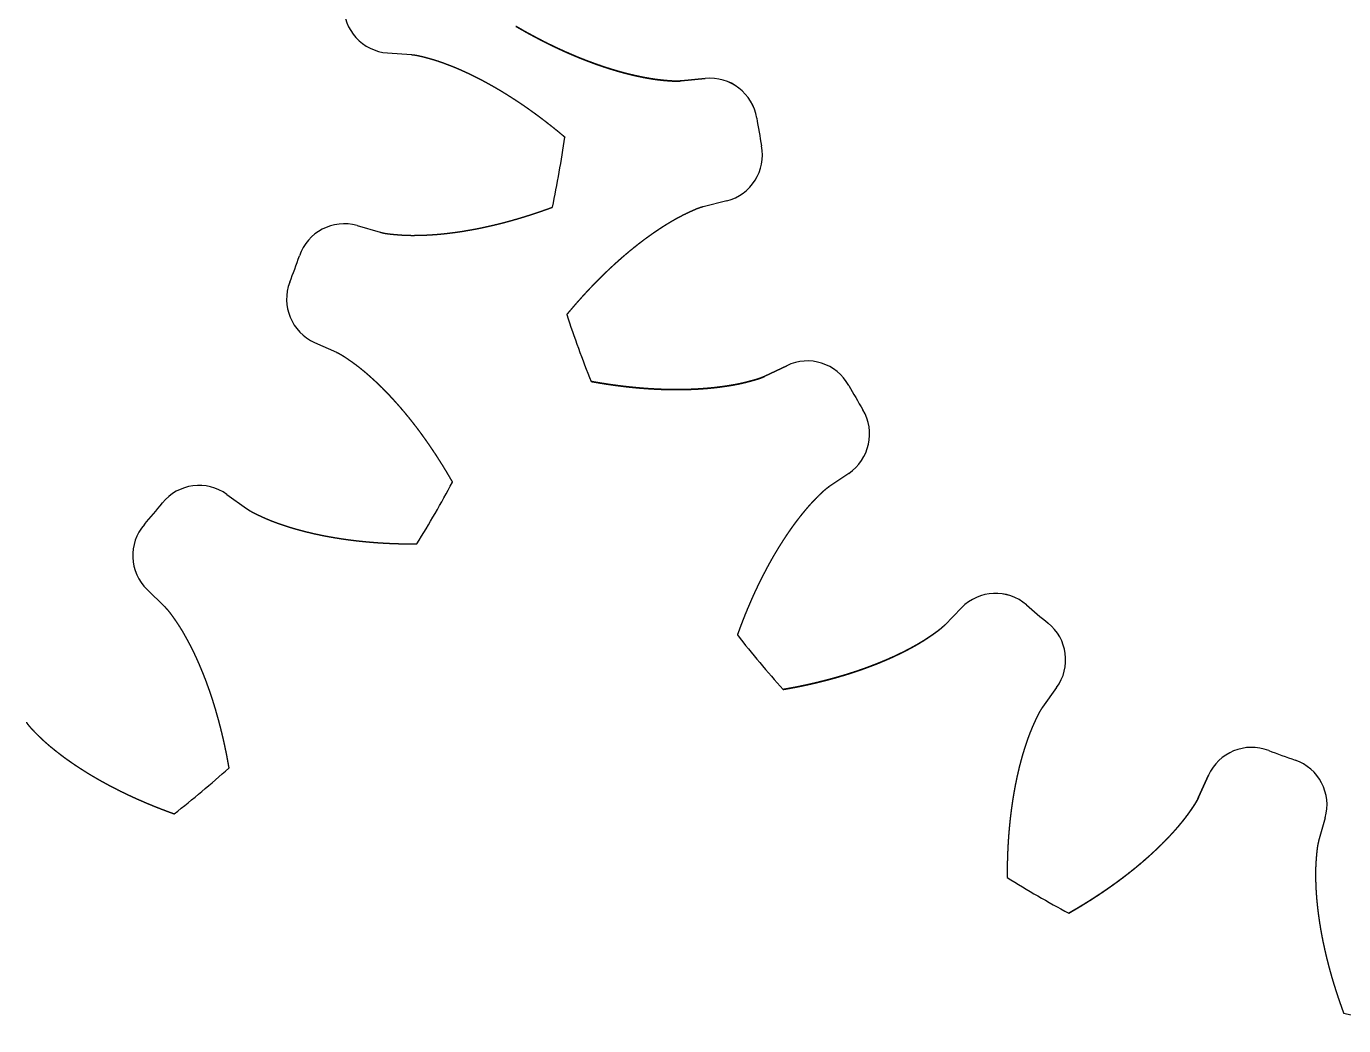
# Model space of a CAD drawing. Header units: millimetres. Extents: x -103 to 35, y -35 to 35.
# Drawn here: x -51.39 to -7.25, y -34.66 to -1.19 of the extents above; entities that cross this region are included whole.
import ezdxf

# ---------------------------------------------------------------- set-up
doc = ezdxf.new("R2010")
doc.units = ezdxf.units.MM
doc.layers.get('0').update_dxf_attribs({"linetype": 'CONTINUOUS'})

msp = doc.modelspace()

# ---------------------------------------------------------------- linework, layer by layer
for p, q in [((-39.283, -2.081), (-38.477, -2.14)), ((-29.446, -3.019), (-28.642, -2.937)), ((-28.642, -2.937), (-29.446, -3.019)), ((-27.919, -7.036), (-28.703, -7.234)), ((-27.919, -7.036), (-28.703, -7.234)), ((-40.303, -7.866), (-39.526, -8.086)), ((-41.727, -11.778), (-40.99, -12.108)), ((-26.638, -12.908), (-25.91, -12.556)), ((-25.91, -12.556), (-26.638, -12.908)), ((-23.829, -16.161), (-24.498, -16.615)), ((-23.829, -16.161), (-24.498, -16.615)), ((-44.664, -16.865), (-44.009, -17.338)), ((-47.339, -20.053), (-46.76, -20.616)), ((-20.616, -21.24), (-20.053, -20.661)), ((-20.053, -20.661), (-20.616, -21.24)), ((-16.865, -23.336), (-17.338, -23.991)), ((-16.865, -23.336), (-17.338, -23.991)), ((-12.108, -27.01), (-11.778, -26.273)), ((-11.778, -26.273), (-12.108, -27.01)), ((-7.866, -27.697), (-8.086, -28.474)), ((-7.866, -27.697), (-8.086, -28.474))]:
    msp.add_line(p, q)
for centre, radius, start, end in [((-39.168, -0.498), 1.588, 179.0105, 265.8293), ((-28.481, -4.516), 1.587, 9.0105, 95.8293), ((-28.481, -4.516), 1.588, 9.0105, 95.8293), ((0, 0), 27.249, 189.0105, 190.9895), ((0, 0), 27.249, 189.0105, 190.9895), ((-68, 0), 35, 348.0472, 351.9528), ((-28.308, -5.497), 1.587, -75.8293, 10.9895), ((-28.308, -5.497), 1.588, -75.8293, 10.9895), ((-40.736, -9.393), 1.588, 74.1707, 160.9895), ((-68, 0), 27.249, 339.0105, 340.9895), ((-41.077, -10.329), 1.588, 159.0105, 245.8293), ((0, 0), 35, 198.0472, 201.9528), ((0, 0), 35, 198.0472, 201.9528), ((-25.219, -13.985), 1.587, 29.0105, 115.8293), ((-25.219, -13.985), 1.587, 29.0105, 115.8293), ((0, 0), 27.249, 209.0105, 210.9895), ((0, 0), 27.249, 209.0105, 210.9895), ((-24.721, -14.847), 1.588, -55.8293, 30.9895), ((-24.721, -14.847), 1.588, -55.8293, 30.9895), ((-45.593, -18.152), 1.587, 54.1707, 140.9895), ((-68, 0), 35, 328.0472, 331.9528), ((-68, 0), 27.249, 319.0105, 320.9895), ((-46.233, -18.915), 1.588, 139.0105, 225.8293), ((-18.915, -21.767), 1.587, 49.0105, 135.8293), ((-18.915, -21.767), 1.588, 49.0105, 135.8293), ((0, 0), 27.249, 229.0105, 230.9895), ((0, 0), 27.249, 229.0105, 230.9895), ((-18.152, -22.407), 1.588, -35.8293, 50.9895), ((-18.152, -22.407), 1.588, -35.8293, 50.9895), ((0, 0), 35, 218.0472, 221.9528), ((0, 0), 35, 218.0472, 221.9528), ((-10.329, -26.923), 1.587, 69.0105, 155.8293), ((-10.329, -26.923), 1.587, 69.0105, 155.8293), ((0, 0), 27.249, 249.0105, 250.9895), ((0, 0), 27.249, 249.0105, 250.9895), ((-68, 0), 35, 308.0472, 311.9528), ((-9.393, -27.264), 1.588, -15.8293, 70.9895), ((-9.393, -27.264), 1.588, -15.8293, 70.9895), ((0, 0), 35, 238.0472, 241.9528), ((0, 0), 35, 238.0472, 241.9528), ((0, 0), 35, 258.0472, 261.9528)]:
    msp.add_arc(centre, radius, start, end)
for points in [[(-34.98, -1.193), (-34.964, -1.202), (-34.934, -1.219), (-34.888, -1.246), (-34.827, -1.281), (-34.75, -1.325), (-34.673, -1.368), (-34.596, -1.411), (-34.519, -1.453), (-34.442, -1.495), (-34.365, -1.536), (-34.287, -1.577), (-34.21, -1.618), (-34.132, -1.658), (-34.055, -1.698), (-33.977, -1.737), (-33.899, -1.776), (-33.821, -1.814), (-33.743, -1.852), (-33.665, -1.889), (-33.587, -1.926), (-33.509, -1.962), (-33.431, -1.998), (-33.352, -2.034), (-33.274, -2.068), (-33.195, -2.103), (-33.116, -2.137), (-33.038, -2.17), (-32.959, -2.203), (-32.88, -2.236), (-32.801, -2.268), (-32.722, -2.299), (-32.643, -2.33), (-32.564, -2.36), (-32.484, -2.39), (-32.405, -2.42), (-32.326, -2.448), (-32.246, -2.477), (-32.167, -2.504), (-32.087, -2.531), (-32.008, -2.558), (-31.928, -2.584), (-31.848, -2.609), (-31.769, -2.634), (-31.689, -2.658), (-31.609, -2.682), (-31.529, -2.704), (-31.449, -2.727), (-31.369, -2.749), (-31.289, -2.77), (-31.209, -2.79), (-31.129, -2.81), (-31.049, -2.829), (-30.969, -2.847), (-30.888, -2.864), (-30.808, -2.881), (-30.728, -2.897), (-30.648, -2.913), (-30.567, -2.927), (-30.487, -2.941), (-30.407, -2.954), (-30.327, -2.966), (-30.246, -2.977), (-30.166, -2.986), (-30.086, -2.995), (-30.006, -3.003), (-29.926, -3.01), (-29.845, -3.016), (-29.765, -3.022), (-29.685, -3.026), (-29.605, -3.028), (-29.541, -3.026), (-29.494, -3.023), (-29.462, -3.021), (-29.446, -3.019)], [(-29.446, -3.019), (-29.462, -3.021), (-29.494, -3.023), (-29.541, -3.026), (-29.605, -3.028), (-29.685, -3.026), (-29.765, -3.022), (-29.845, -3.016), (-29.926, -3.01), (-30.006, -3.003), (-30.086, -2.995), (-30.166, -2.986), (-30.246, -2.977), (-30.327, -2.966), (-30.407, -2.954), (-30.487, -2.941), (-30.567, -2.927), (-30.648, -2.913), (-30.728, -2.897), (-30.808, -2.881), (-30.888, -2.864), (-30.969, -2.847), (-31.049, -2.829), (-31.129, -2.81), (-31.209, -2.79), (-31.289, -2.77), (-31.369, -2.749), (-31.449, -2.727), (-31.529, -2.704), (-31.609, -2.682), (-31.689, -2.658), (-31.769, -2.634), (-31.848, -2.609), (-31.928, -2.584), (-32.008, -2.558), (-32.087, -2.531), (-32.167, -2.504), (-32.246, -2.477), (-32.326, -2.448), (-32.405, -2.42), (-32.484, -2.39), (-32.564, -2.36), (-32.643, -2.33), (-32.722, -2.299), (-32.801, -2.268), (-32.88, -2.236), (-32.959, -2.203), (-33.038, -2.17), (-33.116, -2.137), (-33.195, -2.103), (-33.274, -2.068), (-33.352, -2.034), (-33.431, -1.998), (-33.509, -1.962), (-33.587, -1.926), (-33.665, -1.889), (-33.743, -1.852), (-33.821, -1.814), (-33.899, -1.776), (-33.977, -1.737), (-34.055, -1.698), (-34.132, -1.658), (-34.21, -1.618), (-34.287, -1.577), (-34.365, -1.536), (-34.442, -1.495), (-34.519, -1.453), (-34.596, -1.411), (-34.673, -1.368), (-34.75, -1.325), (-34.827, -1.281), (-34.888, -1.246), (-34.934, -1.219), (-34.964, -1.202), (-34.98, -1.193)], [(-38.477, -2.14), (-38.461, -2.141), (-38.429, -2.144), (-38.382, -2.149), (-38.319, -2.159), (-38.24, -2.175), (-38.162, -2.193), (-38.084, -2.212), (-38.006, -2.233), (-37.929, -2.254), (-37.851, -2.275), (-37.774, -2.297), (-37.696, -2.321), (-37.619, -2.345), (-37.542, -2.371), (-37.465, -2.397), (-37.389, -2.425), (-37.312, -2.454), (-37.236, -2.483), (-37.16, -2.513), (-37.083, -2.543), (-37.008, -2.574), (-36.932, -2.606), (-36.856, -2.638), (-36.781, -2.672), (-36.705, -2.706), (-36.63, -2.74), (-36.555, -2.776), (-36.48, -2.812), (-36.406, -2.848), (-36.331, -2.885), (-36.257, -2.923), (-36.182, -2.961), (-36.108, -3), (-36.034, -3.039), (-35.961, -3.079), (-35.887, -3.12), (-35.813, -3.161), (-35.74, -3.202), (-35.667, -3.244), (-35.594, -3.287), (-35.521, -3.33), (-35.448, -3.374), (-35.376, -3.418), (-35.304, -3.463), (-35.231, -3.508), (-35.159, -3.553), (-35.087, -3.6), (-35.016, -3.646), (-34.944, -3.693), (-34.873, -3.741), (-34.801, -3.789), (-34.73, -3.837), (-34.659, -3.886), (-34.589, -3.936), (-34.518, -3.986), (-34.448, -4.036), (-34.377, -4.087), (-34.307, -4.138), (-34.237, -4.19), (-34.168, -4.242), (-34.098, -4.294), (-34.029, -4.347), (-33.96, -4.401), (-33.891, -4.454), (-33.822, -4.509), (-33.753, -4.563), (-33.684, -4.618), (-33.616, -4.674), (-33.548, -4.729), (-33.48, -4.786), (-33.426, -4.831), (-33.385, -4.865), (-33.358, -4.888), (-33.345, -4.9)], [(-39.526, -8.086), (-39.51, -8.091), (-39.479, -8.099), (-39.433, -8.11), (-39.37, -8.123), (-39.291, -8.135), (-39.212, -8.145), (-39.132, -8.153), (-39.052, -8.16), (-38.972, -8.167), (-38.891, -8.174), (-38.811, -8.179), (-38.73, -8.184), (-38.649, -8.187), (-38.568, -8.19), (-38.487, -8.191), (-38.405, -8.191), (-38.324, -8.19), (-38.242, -8.189), (-38.16, -8.187), (-38.078, -8.184), (-37.996, -8.181), (-37.914, -8.177), (-37.832, -8.172), (-37.75, -8.167), (-37.667, -8.161), (-37.585, -8.154), (-37.502, -8.146), (-37.42, -8.138), (-37.337, -8.13), (-37.254, -8.12), (-37.171, -8.11), (-37.089, -8.1), (-37.006, -8.089), (-36.923, -8.077), (-36.84, -8.065), (-36.757, -8.052), (-36.674, -8.038), (-36.59, -8.024), (-36.507, -8.01), (-36.424, -7.995), (-36.341, -7.979), (-36.258, -7.963), (-36.174, -7.946), (-36.091, -7.929), (-36.008, -7.911), (-35.924, -7.893), (-35.841, -7.874), (-35.758, -7.855), (-35.674, -7.835), (-35.591, -7.815), (-35.508, -7.794), (-35.424, -7.773), (-35.341, -7.751), (-35.257, -7.729), (-35.174, -7.706), (-35.091, -7.683), (-35.007, -7.659), (-34.924, -7.635), (-34.841, -7.611), (-34.757, -7.585), (-34.674, -7.56), (-34.591, -7.534), (-34.507, -7.507), (-34.424, -7.48), (-34.341, -7.453), (-34.258, -7.425), (-34.174, -7.397), (-34.091, -7.368), (-34.008, -7.339), (-33.925, -7.309), (-33.859, -7.285), (-33.809, -7.267), (-33.775, -7.255), (-33.759, -7.249)], [(-28.703, -7.234), (-28.718, -7.238), (-28.749, -7.246), (-28.795, -7.26), (-28.855, -7.28), (-28.93, -7.309), (-29.004, -7.341), (-29.077, -7.373), (-29.15, -7.407), (-29.223, -7.441), (-29.296, -7.476), (-29.368, -7.511), (-29.44, -7.548), (-29.512, -7.585), (-29.584, -7.624), (-29.655, -7.663), (-29.725, -7.704), (-29.796, -7.745), (-29.866, -7.787), (-29.936, -7.83), (-30.005, -7.873), (-30.075, -7.917), (-30.144, -7.961), (-30.213, -8.006), (-30.281, -8.052), (-30.349, -8.099), (-30.417, -8.146), (-30.485, -8.194), (-30.553, -8.242), (-30.62, -8.291), (-30.687, -8.34), (-30.754, -8.39), (-30.82, -8.441), (-30.886, -8.492), (-30.952, -8.544), (-31.018, -8.596), (-31.083, -8.649), (-31.149, -8.702), (-31.214, -8.755), (-31.278, -8.81), (-31.343, -8.864), (-31.407, -8.919), (-31.471, -8.975), (-31.535, -9.031), (-31.598, -9.088), (-31.662, -9.145), (-31.725, -9.202), (-31.788, -9.26), (-31.85, -9.318), (-31.912, -9.377), (-31.975, -9.437), (-32.036, -9.496), (-32.098, -9.556), (-32.159, -9.617), (-32.22, -9.678), (-32.281, -9.739), (-32.342, -9.801), (-32.402, -9.863), (-32.462, -9.926), (-32.522, -9.989), (-32.582, -10.052), (-32.641, -10.116), (-32.7, -10.18), (-32.759, -10.245), (-32.818, -10.31), (-32.876, -10.375), (-32.934, -10.441), (-32.992, -10.507), (-33.05, -10.573), (-33.107, -10.64), (-33.165, -10.707), (-33.21, -10.761), (-33.244, -10.802), (-33.267, -10.829), (-33.278, -10.843)], [(-28.703, -7.234), (-28.718, -7.238), (-28.749, -7.246), (-28.795, -7.26), (-28.855, -7.28), (-28.93, -7.309), (-29.004, -7.341), (-29.077, -7.373), (-29.15, -7.407), (-29.223, -7.441), (-29.296, -7.476), (-29.368, -7.511), (-29.44, -7.548), (-29.512, -7.585), (-29.584, -7.624), (-29.655, -7.663), (-29.725, -7.704), (-29.796, -7.745), (-29.866, -7.787), (-29.936, -7.83), (-30.005, -7.873), (-30.075, -7.917), (-30.144, -7.961), (-30.213, -8.006), (-30.281, -8.052), (-30.349, -8.099), (-30.417, -8.146), (-30.485, -8.194), (-30.553, -8.242), (-30.62, -8.291), (-30.687, -8.34), (-30.754, -8.39), (-30.82, -8.441), (-30.886, -8.492), (-30.952, -8.544), (-31.018, -8.596), (-31.083, -8.649), (-31.149, -8.702), (-31.214, -8.755), (-31.278, -8.81), (-31.343, -8.864), (-31.407, -8.919), (-31.471, -8.975), (-31.535, -9.031), (-31.598, -9.088), (-31.662, -9.145), (-31.725, -9.202), (-31.788, -9.26), (-31.85, -9.318), (-31.912, -9.377), (-31.975, -9.437), (-32.036, -9.496), (-32.098, -9.556), (-32.159, -9.617), (-32.22, -9.678), (-32.281, -9.739), (-32.342, -9.801), (-32.402, -9.863), (-32.462, -9.926), (-32.522, -9.989), (-32.582, -10.052), (-32.641, -10.116), (-32.7, -10.18), (-32.759, -10.245), (-32.818, -10.31), (-32.876, -10.375), (-32.934, -10.441), (-32.992, -10.507), (-33.05, -10.573), (-33.107, -10.64), (-33.165, -10.707), (-33.21, -10.761), (-33.244, -10.802), (-33.267, -10.829), (-33.278, -10.843)], [(-40.99, -12.108), (-40.975, -12.115), (-40.946, -12.128), (-40.903, -12.15), (-40.847, -12.181), (-40.779, -12.222), (-40.712, -12.266), (-40.645, -12.311), (-40.579, -12.356), (-40.513, -12.403), (-40.447, -12.449), (-40.382, -12.497), (-40.317, -12.545), (-40.253, -12.595), (-40.19, -12.645), (-40.127, -12.696), (-40.064, -12.749), (-40.002, -12.801), (-39.94, -12.855), (-39.879, -12.909), (-39.818, -12.964), (-39.757, -13.019), (-39.697, -13.075), (-39.637, -13.131), (-39.577, -13.188), (-39.518, -13.246), (-39.459, -13.304), (-39.401, -13.363), (-39.343, -13.422), (-39.285, -13.482), (-39.228, -13.542), (-39.171, -13.603), (-39.114, -13.665), (-39.058, -13.726), (-39.002, -13.789), (-38.946, -13.852), (-38.891, -13.915), (-38.836, -13.978), (-38.781, -14.043), (-38.727, -14.107), (-38.672, -14.172), (-38.619, -14.238), (-38.565, -14.304), (-38.512, -14.37), (-38.46, -14.437), (-38.407, -14.504), (-38.355, -14.571), (-38.303, -14.639), (-38.252, -14.708), (-38.201, -14.776), (-38.15, -14.845), (-38.099, -14.915), (-38.049, -14.985), (-37.999, -15.055), (-37.95, -15.126), (-37.9, -15.197), (-37.852, -15.268), (-37.803, -15.34), (-37.755, -15.412), (-37.707, -15.484), (-37.659, -15.557), (-37.611, -15.63), (-37.564, -15.704), (-37.518, -15.778), (-37.471, -15.852), (-37.425, -15.926), (-37.379, -16.001), (-37.333, -16.076), (-37.288, -16.152), (-37.243, -16.228), (-37.199, -16.304), (-37.163, -16.365), (-37.137, -16.411), (-37.119, -16.442), (-37.11, -16.457)], [(-32.462, -13.085), (-32.445, -13.088), (-32.41, -13.094), (-32.358, -13.103), (-32.288, -13.115), (-32.201, -13.13), (-32.114, -13.144), (-32.027, -13.158), (-31.94, -13.172), (-31.854, -13.185), (-31.767, -13.197), (-31.68, -13.209), (-31.594, -13.221), (-31.507, -13.232), (-31.42, -13.243), (-31.334, -13.253), (-31.248, -13.263), (-31.161, -13.272), (-31.075, -13.281), (-30.989, -13.289), (-30.903, -13.297), (-30.817, -13.305), (-30.731, -13.312), (-30.645, -13.318), (-30.56, -13.324), (-30.474, -13.33), (-30.388, -13.335), (-30.303, -13.339), (-30.218, -13.343), (-30.132, -13.347), (-30.047, -13.35), (-29.962, -13.352), (-29.877, -13.354), (-29.793, -13.356), (-29.708, -13.356), (-29.623, -13.357), (-29.539, -13.357), (-29.455, -13.356), (-29.371, -13.355), (-29.286, -13.353), (-29.203, -13.351), (-29.119, -13.348), (-29.035, -13.345), (-28.952, -13.341), (-28.869, -13.336), (-28.786, -13.331), (-28.703, -13.325), (-28.62, -13.319), (-28.537, -13.312), (-28.455, -13.304), (-28.373, -13.296), (-28.291, -13.287), (-28.209, -13.277), (-28.127, -13.267), (-28.046, -13.256), (-27.965, -13.244), (-27.884, -13.232), (-27.803, -13.219), (-27.723, -13.206), (-27.643, -13.191), (-27.563, -13.176), (-27.483, -13.16), (-27.404, -13.142), (-27.326, -13.124), (-27.247, -13.104), (-27.169, -13.084), (-27.091, -13.063), (-27.014, -13.042), (-26.937, -13.02), (-26.86, -12.996), (-26.784, -12.971), (-26.725, -12.948), (-26.681, -12.929), (-26.652, -12.915), (-26.638, -12.908)], [(-26.638, -12.908), (-26.652, -12.915), (-26.681, -12.929), (-26.725, -12.948), (-26.784, -12.971), (-26.86, -12.996), (-26.937, -13.02), (-27.014, -13.042), (-27.091, -13.063), (-27.169, -13.084), (-27.247, -13.104), (-27.326, -13.124), (-27.404, -13.142), (-27.483, -13.16), (-27.563, -13.176), (-27.643, -13.191), (-27.723, -13.206), (-27.803, -13.219), (-27.884, -13.232), (-27.965, -13.244), (-28.046, -13.256), (-28.127, -13.267), (-28.209, -13.277), (-28.291, -13.287), (-28.373, -13.296), (-28.455, -13.304), (-28.537, -13.312), (-28.62, -13.319), (-28.703, -13.325), (-28.786, -13.331), (-28.869, -13.336), (-28.952, -13.341), (-29.035, -13.345), (-29.119, -13.348), (-29.203, -13.351), (-29.286, -13.353), (-29.371, -13.355), (-29.455, -13.356), (-29.539, -13.357), (-29.623, -13.357), (-29.708, -13.356), (-29.793, -13.356), (-29.877, -13.354), (-29.962, -13.352), (-30.047, -13.35), (-30.132, -13.347), (-30.218, -13.343), (-30.303, -13.339), (-30.388, -13.335), (-30.474, -13.33), (-30.56, -13.324), (-30.645, -13.318), (-30.731, -13.312), (-30.817, -13.305), (-30.903, -13.297), (-30.989, -13.289), (-31.075, -13.281), (-31.161, -13.272), (-31.248, -13.263), (-31.334, -13.253), (-31.42, -13.243), (-31.507, -13.232), (-31.594, -13.221), (-31.68, -13.209), (-31.767, -13.197), (-31.854, -13.185), (-31.94, -13.172), (-32.027, -13.158), (-32.114, -13.144), (-32.201, -13.13), (-32.288, -13.115), (-32.358, -13.103), (-32.41, -13.094), (-32.445, -13.088), (-32.462, -13.085)], [(-24.498, -16.615), (-24.511, -16.624), (-24.537, -16.642), (-24.575, -16.671), (-24.625, -16.711), (-24.685, -16.763), (-24.744, -16.818), (-24.802, -16.874), (-24.859, -16.93), (-24.916, -16.987), (-24.972, -17.045), (-25.028, -17.103), (-25.084, -17.162), (-25.138, -17.221), (-25.192, -17.282), (-25.245, -17.344), (-25.298, -17.406), (-25.35, -17.469), (-25.401, -17.532), (-25.452, -17.596), (-25.503, -17.661), (-25.553, -17.725), (-25.603, -17.791), (-25.652, -17.857), (-25.701, -17.923), (-25.749, -17.991), (-25.797, -18.058), (-25.844, -18.126), (-25.891, -18.195), (-25.938, -18.264), (-25.984, -18.333), (-26.029, -18.403), (-26.074, -18.473), (-26.119, -18.544), (-26.163, -18.615), (-26.207, -18.686), (-26.251, -18.758), (-26.294, -18.83), (-26.337, -18.903), (-26.379, -18.976), (-26.421, -19.05), (-26.463, -19.123), (-26.504, -19.198), (-26.544, -19.272), (-26.585, -19.347), (-26.625, -19.422), (-26.664, -19.498), (-26.703, -19.574), (-26.742, -19.65), (-26.781, -19.726), (-26.819, -19.803), (-26.856, -19.881), (-26.894, -19.958), (-26.931, -20.036), (-26.967, -20.114), (-27.003, -20.193), (-27.039, -20.271), (-27.075, -20.351), (-27.11, -20.43), (-27.144, -20.51), (-27.179, -20.59), (-27.213, -20.67), (-27.246, -20.75), (-27.28, -20.831), (-27.313, -20.912), (-27.345, -20.994), (-27.377, -21.075), (-27.409, -21.157), (-27.44, -21.239), (-27.472, -21.322), (-27.502, -21.405), (-27.527, -21.471), (-27.545, -21.521), (-27.557, -21.554), (-27.563, -21.571)], [(-24.498, -16.615), (-24.511, -16.624), (-24.537, -16.642), (-24.575, -16.671), (-24.625, -16.711), (-24.685, -16.763), (-24.744, -16.818), (-24.802, -16.874), (-24.859, -16.93), (-24.916, -16.987), (-24.972, -17.045), (-25.028, -17.103), (-25.084, -17.162), (-25.138, -17.221), (-25.192, -17.282), (-25.245, -17.344), (-25.298, -17.406), (-25.35, -17.469), (-25.401, -17.532), (-25.452, -17.596), (-25.503, -17.661), (-25.553, -17.725), (-25.603, -17.791), (-25.652, -17.857), (-25.701, -17.923), (-25.749, -17.991), (-25.797, -18.058), (-25.844, -18.126), (-25.891, -18.195), (-25.938, -18.264), (-25.984, -18.333), (-26.029, -18.403), (-26.074, -18.473), (-26.119, -18.544), (-26.163, -18.615), (-26.207, -18.686), (-26.251, -18.758), (-26.294, -18.83), (-26.337, -18.903), (-26.379, -18.976), (-26.421, -19.05), (-26.463, -19.123), (-26.504, -19.198), (-26.544, -19.272), (-26.585, -19.347), (-26.625, -19.422), (-26.664, -19.498), (-26.703, -19.574), (-26.742, -19.65), (-26.781, -19.726), (-26.819, -19.803), (-26.856, -19.881), (-26.894, -19.958), (-26.931, -20.036), (-26.967, -20.114), (-27.003, -20.193), (-27.039, -20.271), (-27.075, -20.351), (-27.11, -20.43), (-27.144, -20.51), (-27.179, -20.59), (-27.213, -20.67), (-27.246, -20.75), (-27.28, -20.831), (-27.313, -20.912), (-27.345, -20.994), (-27.377, -21.075), (-27.409, -21.157), (-27.44, -21.239), (-27.472, -21.322), (-27.502, -21.405), (-27.527, -21.471), (-27.545, -21.521), (-27.557, -21.554), (-27.563, -21.571)], [(-44.009, -17.338), (-43.996, -17.347), (-43.969, -17.365), (-43.93, -17.392), (-43.875, -17.425), (-43.805, -17.463), (-43.733, -17.5), (-43.661, -17.535), (-43.589, -17.569), (-43.516, -17.603), (-43.442, -17.637), (-43.369, -17.669), (-43.294, -17.701), (-43.219, -17.732), (-43.144, -17.762), (-43.068, -17.791), (-42.991, -17.819), (-42.915, -17.846), (-42.837, -17.873), (-42.76, -17.899), (-42.682, -17.925), (-42.604, -17.95), (-42.525, -17.974), (-42.446, -17.998), (-42.367, -18.021), (-42.288, -18.043), (-42.208, -18.065), (-42.128, -18.086), (-42.047, -18.107), (-41.967, -18.127), (-41.886, -18.146), (-41.805, -18.165), (-41.723, -18.184), (-41.641, -18.202), (-41.559, -18.219), (-41.477, -18.236), (-41.395, -18.252), (-41.312, -18.268), (-41.229, -18.283), (-41.146, -18.298), (-41.063, -18.312), (-40.979, -18.326), (-40.895, -18.339), (-40.811, -18.352), (-40.727, -18.364), (-40.643, -18.376), (-40.558, -18.388), (-40.474, -18.398), (-40.389, -18.409), (-40.304, -18.419), (-40.218, -18.428), (-40.133, -18.437), (-40.047, -18.446), (-39.962, -18.454), (-39.876, -18.461), (-39.789, -18.469), (-39.703, -18.475), (-39.617, -18.482), (-39.53, -18.487), (-39.443, -18.493), (-39.356, -18.498), (-39.269, -18.502), (-39.182, -18.506), (-39.095, -18.51), (-39.007, -18.513), (-38.92, -18.516), (-38.832, -18.518), (-38.744, -18.52), (-38.656, -18.521), (-38.568, -18.522), (-38.48, -18.523), (-38.409, -18.523), (-38.356, -18.523), (-38.321, -18.523), (-38.303, -18.523)], [(-46.76, -20.616), (-46.748, -20.627), (-46.726, -20.65), (-46.693, -20.685), (-46.651, -20.733), (-46.601, -20.795), (-46.552, -20.859), (-46.505, -20.924), (-46.459, -20.99), (-46.413, -21.056), (-46.367, -21.122), (-46.322, -21.189), (-46.278, -21.257), (-46.234, -21.325), (-46.192, -21.394), (-46.15, -21.464), (-46.109, -21.534), (-46.069, -21.605), (-46.029, -21.677), (-45.99, -21.749), (-45.951, -21.821), (-45.913, -21.893), (-45.875, -21.967), (-45.838, -22.04), (-45.802, -22.114), (-45.766, -22.189), (-45.731, -22.263), (-45.696, -22.339), (-45.662, -22.414), (-45.628, -22.49), (-45.595, -22.566), (-45.562, -22.643), (-45.53, -22.72), (-45.498, -22.798), (-45.466, -22.875), (-45.436, -22.953), (-45.405, -23.032), (-45.375, -23.11), (-45.346, -23.189), (-45.317, -23.269), (-45.288, -23.348), (-45.26, -23.428), (-45.233, -23.508), (-45.205, -23.589), (-45.179, -23.669), (-45.152, -23.75), (-45.127, -23.832), (-45.101, -23.913), (-45.076, -23.995), (-45.052, -24.077), (-45.028, -24.16), (-45.004, -24.242), (-44.981, -24.325), (-44.958, -24.408), (-44.935, -24.491), (-44.913, -24.575), (-44.892, -24.659), (-44.871, -24.743), (-44.85, -24.827), (-44.829, -24.912), (-44.809, -24.996), (-44.79, -25.081), (-44.771, -25.166), (-44.752, -25.252), (-44.734, -25.337), (-44.716, -25.423), (-44.698, -25.509), (-44.681, -25.595), (-44.665, -25.682), (-44.648, -25.768), (-44.632, -25.855), (-44.62, -25.925), (-44.611, -25.977), (-44.605, -26.012), (-44.602, -26.029)], [(-26.029, -23.398), (-26.012, -23.395), (-25.977, -23.389), (-25.925, -23.38), (-25.855, -23.368), (-25.768, -23.352), (-25.682, -23.335), (-25.595, -23.319), (-25.509, -23.302), (-25.423, -23.284), (-25.337, -23.266), (-25.252, -23.248), (-25.166, -23.229), (-25.081, -23.21), (-24.996, -23.191), (-24.912, -23.171), (-24.827, -23.15), (-24.743, -23.129), (-24.659, -23.108), (-24.575, -23.087), (-24.491, -23.065), (-24.408, -23.042), (-24.325, -23.019), (-24.242, -22.996), (-24.16, -22.972), (-24.077, -22.948), (-23.995, -22.924), (-23.913, -22.899), (-23.832, -22.873), (-23.75, -22.848), (-23.669, -22.821), (-23.589, -22.795), (-23.508, -22.767), (-23.428, -22.74), (-23.348, -22.712), (-23.269, -22.683), (-23.189, -22.654), (-23.11, -22.625), (-23.032, -22.595), (-22.953, -22.564), (-22.875, -22.534), (-22.798, -22.502), (-22.72, -22.47), (-22.643, -22.438), (-22.566, -22.405), (-22.49, -22.372), (-22.414, -22.338), (-22.339, -22.304), (-22.263, -22.269), (-22.189, -22.234), (-22.114, -22.198), (-22.04, -22.162), (-21.967, -22.125), (-21.893, -22.087), (-21.821, -22.049), (-21.749, -22.01), (-21.677, -21.971), (-21.605, -21.931), (-21.534, -21.891), (-21.464, -21.85), (-21.394, -21.808), (-21.325, -21.766), (-21.257, -21.722), (-21.189, -21.678), (-21.122, -21.633), (-21.056, -21.587), (-20.99, -21.541), (-20.924, -21.495), (-20.859, -21.448), (-20.795, -21.399), (-20.733, -21.349), (-20.685, -21.307), (-20.65, -21.274), (-20.627, -21.252), (-20.616, -21.24)], [(-20.616, -21.24), (-20.627, -21.252), (-20.65, -21.274), (-20.685, -21.307), (-20.733, -21.349), (-20.795, -21.399), (-20.859, -21.448), (-20.924, -21.495), (-20.99, -21.541), (-21.056, -21.587), (-21.122, -21.633), (-21.189, -21.678), (-21.257, -21.722), (-21.325, -21.766), (-21.394, -21.808), (-21.464, -21.85), (-21.534, -21.891), (-21.605, -21.931), (-21.677, -21.971), (-21.749, -22.01), (-21.821, -22.049), (-21.893, -22.087), (-21.967, -22.125), (-22.04, -22.162), (-22.114, -22.198), (-22.189, -22.234), (-22.263, -22.269), (-22.339, -22.304), (-22.414, -22.338), (-22.49, -22.372), (-22.566, -22.405), (-22.643, -22.438), (-22.72, -22.47), (-22.798, -22.502), (-22.875, -22.534), (-22.953, -22.564), (-23.032, -22.595), (-23.11, -22.625), (-23.189, -22.654), (-23.269, -22.683), (-23.348, -22.712), (-23.428, -22.74), (-23.508, -22.767), (-23.589, -22.795), (-23.669, -22.821), (-23.75, -22.848), (-23.832, -22.873), (-23.913, -22.899), (-23.995, -22.924), (-24.077, -22.948), (-24.16, -22.972), (-24.242, -22.996), (-24.325, -23.019), (-24.408, -23.042), (-24.491, -23.065), (-24.575, -23.087), (-24.659, -23.108), (-24.743, -23.129), (-24.827, -23.15), (-24.912, -23.171), (-24.996, -23.191), (-25.081, -23.21), (-25.166, -23.229), (-25.252, -23.248), (-25.337, -23.266), (-25.423, -23.284), (-25.509, -23.302), (-25.595, -23.319), (-25.682, -23.335), (-25.768, -23.352), (-25.855, -23.368), (-25.925, -23.38), (-25.977, -23.389), (-26.012, -23.395), (-26.029, -23.398)], [(-17.338, -23.991), (-17.347, -24.004), (-17.365, -24.031), (-17.392, -24.07), (-17.425, -24.125), (-17.463, -24.195), (-17.5, -24.267), (-17.535, -24.339), (-17.569, -24.411), (-17.603, -24.484), (-17.637, -24.558), (-17.669, -24.631), (-17.701, -24.706), (-17.732, -24.781), (-17.762, -24.856), (-17.791, -24.932), (-17.819, -25.009), (-17.846, -25.085), (-17.873, -25.163), (-17.899, -25.24), (-17.925, -25.318), (-17.95, -25.396), (-17.974, -25.475), (-17.998, -25.554), (-18.021, -25.633), (-18.043, -25.712), (-18.065, -25.792), (-18.086, -25.872), (-18.107, -25.953), (-18.127, -26.033), (-18.146, -26.114), (-18.165, -26.195), (-18.184, -26.277), (-18.202, -26.359), (-18.219, -26.441), (-18.236, -26.523), (-18.252, -26.605), (-18.268, -26.688), (-18.283, -26.771), (-18.298, -26.854), (-18.312, -26.937), (-18.326, -27.021), (-18.339, -27.105), (-18.352, -27.189), (-18.364, -27.273), (-18.376, -27.357), (-18.388, -27.442), (-18.398, -27.526), (-18.409, -27.611), (-18.419, -27.696), (-18.428, -27.782), (-18.437, -27.867), (-18.446, -27.953), (-18.454, -28.038), (-18.461, -28.124), (-18.469, -28.211), (-18.475, -28.297), (-18.482, -28.383), (-18.487, -28.47), (-18.493, -28.557), (-18.498, -28.644), (-18.502, -28.731), (-18.506, -28.818), (-18.51, -28.905), (-18.513, -28.993), (-18.516, -29.08), (-18.518, -29.168), (-18.52, -29.256), (-18.521, -29.344), (-18.522, -29.432), (-18.523, -29.52), (-18.523, -29.591), (-18.523, -29.644), (-18.523, -29.679), (-18.523, -29.697)], [(-17.338, -23.991), (-17.347, -24.004), (-17.365, -24.031), (-17.392, -24.07), (-17.425, -24.125), (-17.463, -24.195), (-17.5, -24.267), (-17.535, -24.339), (-17.569, -24.411), (-17.603, -24.484), (-17.637, -24.558), (-17.669, -24.631), (-17.701, -24.706), (-17.732, -24.781), (-17.762, -24.856), (-17.791, -24.932), (-17.819, -25.009), (-17.846, -25.085), (-17.873, -25.163), (-17.899, -25.24), (-17.925, -25.318), (-17.95, -25.396), (-17.974, -25.475), (-17.998, -25.554), (-18.021, -25.633), (-18.043, -25.712), (-18.065, -25.792), (-18.086, -25.872), (-18.107, -25.953), (-18.127, -26.033), (-18.146, -26.114), (-18.165, -26.195), (-18.184, -26.277), (-18.202, -26.359), (-18.219, -26.441), (-18.236, -26.523), (-18.252, -26.605), (-18.268, -26.688), (-18.283, -26.771), (-18.298, -26.854), (-18.312, -26.937), (-18.326, -27.021), (-18.339, -27.105), (-18.352, -27.189), (-18.364, -27.273), (-18.376, -27.357), (-18.388, -27.442), (-18.398, -27.526), (-18.409, -27.611), (-18.419, -27.696), (-18.428, -27.782), (-18.437, -27.867), (-18.446, -27.953), (-18.454, -28.038), (-18.461, -28.124), (-18.469, -28.211), (-18.475, -28.297), (-18.482, -28.383), (-18.487, -28.47), (-18.493, -28.557), (-18.498, -28.644), (-18.502, -28.731), (-18.506, -28.818), (-18.51, -28.905), (-18.513, -28.993), (-18.516, -29.08), (-18.518, -29.168), (-18.52, -29.256), (-18.521, -29.344), (-18.522, -29.432), (-18.523, -29.52), (-18.523, -29.591), (-18.523, -29.644), (-18.523, -29.679), (-18.523, -29.697)], [(-51.385, -24.498), (-51.376, -24.511), (-51.358, -24.537), (-51.329, -24.575), (-51.289, -24.625), (-51.237, -24.685), (-51.182, -24.744), (-51.126, -24.802), (-51.07, -24.859), (-51.013, -24.916), (-50.955, -24.972), (-50.897, -25.028), (-50.838, -25.084), (-50.779, -25.138), (-50.718, -25.192), (-50.656, -25.245), (-50.594, -25.298), (-50.531, -25.35), (-50.468, -25.401), (-50.404, -25.452), (-50.339, -25.503), (-50.275, -25.553), (-50.209, -25.603), (-50.143, -25.652), (-50.077, -25.701), (-50.009, -25.749), (-49.942, -25.797), (-49.874, -25.844), (-49.805, -25.891), (-49.736, -25.938), (-49.667, -25.984), (-49.597, -26.029), (-49.527, -26.074), (-49.456, -26.119), (-49.385, -26.163), (-49.314, -26.207), (-49.242, -26.251), (-49.17, -26.294), (-49.097, -26.337), (-49.024, -26.379), (-48.95, -26.421), (-48.877, -26.463), (-48.802, -26.504), (-48.728, -26.544), (-48.653, -26.585), (-48.578, -26.625), (-48.502, -26.664), (-48.426, -26.703), (-48.35, -26.742), (-48.274, -26.781), (-48.197, -26.819), (-48.119, -26.856), (-48.042, -26.894), (-47.964, -26.931), (-47.886, -26.967), (-47.807, -27.003), (-47.729, -27.039), (-47.649, -27.075), (-47.57, -27.11), (-47.49, -27.144), (-47.41, -27.179), (-47.33, -27.213), (-47.25, -27.246), (-47.169, -27.28), (-47.088, -27.313), (-47.006, -27.345), (-46.925, -27.377), (-46.843, -27.409), (-46.761, -27.44), (-46.678, -27.472), (-46.595, -27.502), (-46.529, -27.527), (-46.479, -27.545), (-46.446, -27.557), (-46.429, -27.563)], [(-16.457, -30.89), (-16.442, -30.881), (-16.411, -30.863), (-16.365, -30.837), (-16.304, -30.801), (-16.228, -30.757), (-16.152, -30.712), (-16.076, -30.667), (-16.001, -30.621), (-15.926, -30.575), (-15.852, -30.529), (-15.778, -30.482), (-15.704, -30.436), (-15.63, -30.389), (-15.557, -30.341), (-15.484, -30.293), (-15.412, -30.245), (-15.34, -30.197), (-15.268, -30.148), (-15.197, -30.1), (-15.126, -30.05), (-15.055, -30.001), (-14.985, -29.951), (-14.915, -29.901), (-14.845, -29.85), (-14.776, -29.799), (-14.708, -29.748), (-14.639, -29.697), (-14.571, -29.645), (-14.504, -29.593), (-14.437, -29.54), (-14.37, -29.488), (-14.304, -29.435), (-14.238, -29.381), (-14.172, -29.328), (-14.107, -29.273), (-14.043, -29.219), (-13.978, -29.164), (-13.915, -29.109), (-13.852, -29.054), (-13.789, -28.998), (-13.726, -28.942), (-13.665, -28.886), (-13.603, -28.829), (-13.542, -28.772), (-13.482, -28.715), (-13.422, -28.657), (-13.363, -28.599), (-13.304, -28.541), (-13.246, -28.482), (-13.188, -28.423), (-13.131, -28.363), (-13.075, -28.303), (-13.019, -28.243), (-12.964, -28.182), (-12.909, -28.121), (-12.855, -28.06), (-12.801, -27.998), (-12.749, -27.936), (-12.696, -27.873), (-12.645, -27.81), (-12.595, -27.747), (-12.545, -27.683), (-12.497, -27.618), (-12.449, -27.553), (-12.403, -27.487), (-12.356, -27.421), (-12.311, -27.355), (-12.266, -27.288), (-12.222, -27.221), (-12.181, -27.153), (-12.15, -27.097), (-12.128, -27.054), (-12.115, -27.025), (-12.108, -27.01)], [(-12.108, -27.01), (-12.115, -27.025), (-12.128, -27.054), (-12.15, -27.097), (-12.181, -27.153), (-12.222, -27.221), (-12.266, -27.288), (-12.311, -27.355), (-12.356, -27.421), (-12.403, -27.487), (-12.449, -27.553), (-12.497, -27.618), (-12.545, -27.683), (-12.595, -27.747), (-12.645, -27.81), (-12.696, -27.873), (-12.749, -27.936), (-12.801, -27.998), (-12.855, -28.06), (-12.909, -28.121), (-12.964, -28.182), (-13.019, -28.243), (-13.075, -28.303), (-13.131, -28.363), (-13.188, -28.423), (-13.246, -28.482), (-13.304, -28.541), (-13.363, -28.599), (-13.422, -28.657), (-13.482, -28.715), (-13.542, -28.772), (-13.603, -28.829), (-13.665, -28.886), (-13.726, -28.942), (-13.789, -28.998), (-13.852, -29.054), (-13.915, -29.109), (-13.978, -29.164), (-14.043, -29.219), (-14.107, -29.273), (-14.172, -29.328), (-14.238, -29.381), (-14.304, -29.435), (-14.37, -29.488), (-14.437, -29.54), (-14.504, -29.593), (-14.571, -29.645), (-14.639, -29.697), (-14.708, -29.748), (-14.776, -29.799), (-14.845, -29.85), (-14.915, -29.901), (-14.985, -29.951), (-15.055, -30.001), (-15.126, -30.05), (-15.197, -30.1), (-15.268, -30.148), (-15.34, -30.197), (-15.412, -30.245), (-15.484, -30.293), (-15.557, -30.341), (-15.63, -30.389), (-15.704, -30.436), (-15.778, -30.482), (-15.852, -30.529), (-15.926, -30.575), (-16.001, -30.621), (-16.076, -30.667), (-16.152, -30.712), (-16.228, -30.757), (-16.304, -30.801), (-16.365, -30.837), (-16.411, -30.863), (-16.442, -30.881), (-16.457, -30.89)], [(-8.086, -28.474), (-8.091, -28.49), (-8.099, -28.521), (-8.11, -28.567), (-8.123, -28.63), (-8.135, -28.709), (-8.145, -28.788), (-8.153, -28.868), (-8.16, -28.948), (-8.167, -29.028), (-8.174, -29.109), (-8.179, -29.189), (-8.184, -29.27), (-8.187, -29.351), (-8.19, -29.432), (-8.191, -29.513), (-8.191, -29.595), (-8.19, -29.676), (-8.189, -29.758), (-8.187, -29.84), (-8.184, -29.922), (-8.181, -30.004), (-8.177, -30.086), (-8.172, -30.168), (-8.167, -30.25), (-8.161, -30.333), (-8.154, -30.415), (-8.146, -30.498), (-8.138, -30.58), (-8.13, -30.663), (-8.12, -30.746), (-8.11, -30.829), (-8.1, -30.911), (-8.089, -30.994), (-8.077, -31.077), (-8.065, -31.16), (-8.052, -31.243), (-8.038, -31.326), (-8.024, -31.41), (-8.01, -31.493), (-7.995, -31.576), (-7.979, -31.659), (-7.963, -31.742), (-7.946, -31.826), (-7.929, -31.909), (-7.911, -31.992), (-7.893, -32.076), (-7.874, -32.159), (-7.855, -32.242), (-7.835, -32.326), (-7.815, -32.409), (-7.794, -32.492), (-7.773, -32.576), (-7.751, -32.659), (-7.729, -32.743), (-7.706, -32.826), (-7.683, -32.909), (-7.659, -32.993), (-7.635, -33.076), (-7.611, -33.159), (-7.585, -33.243), (-7.56, -33.326), (-7.534, -33.409), (-7.507, -33.493), (-7.48, -33.576), (-7.453, -33.659), (-7.425, -33.742), (-7.397, -33.826), (-7.368, -33.909), (-7.339, -33.992), (-7.309, -34.075), (-7.285, -34.141), (-7.267, -34.191), (-7.255, -34.225), (-7.249, -34.241)], [(-8.086, -28.474), (-8.091, -28.49), (-8.099, -28.521), (-8.11, -28.567), (-8.123, -28.63), (-8.135, -28.709), (-8.145, -28.788), (-8.153, -28.868), (-8.16, -28.948), (-8.167, -29.028), (-8.174, -29.109), (-8.179, -29.189), (-8.184, -29.27), (-8.187, -29.351), (-8.19, -29.432), (-8.191, -29.513), (-8.191, -29.595), (-8.19, -29.676), (-8.189, -29.758), (-8.187, -29.84), (-8.184, -29.922), (-8.181, -30.004), (-8.177, -30.086), (-8.172, -30.168), (-8.167, -30.25), (-8.161, -30.333), (-8.154, -30.415), (-8.146, -30.498), (-8.138, -30.58), (-8.13, -30.663), (-8.12, -30.746), (-8.11, -30.829), (-8.1, -30.911), (-8.089, -30.994), (-8.077, -31.077), (-8.065, -31.16), (-8.052, -31.243), (-8.038, -31.326), (-8.024, -31.41), (-8.01, -31.493), (-7.995, -31.576), (-7.979, -31.659), (-7.963, -31.742), (-7.946, -31.826), (-7.929, -31.909), (-7.911, -31.992), (-7.893, -32.076), (-7.874, -32.159), (-7.855, -32.242), (-7.835, -32.326), (-7.815, -32.409), (-7.794, -32.492), (-7.773, -32.576), (-7.751, -32.659), (-7.729, -32.743), (-7.706, -32.826), (-7.683, -32.909), (-7.659, -32.993), (-7.635, -33.076), (-7.611, -33.159), (-7.585, -33.243), (-7.56, -33.326), (-7.534, -33.409), (-7.507, -33.493), (-7.48, -33.576), (-7.453, -33.659), (-7.425, -33.742), (-7.397, -33.826), (-7.368, -33.909), (-7.339, -33.992), (-7.309, -34.075), (-7.285, -34.141), (-7.267, -34.191), (-7.255, -34.225), (-7.249, -34.241)]]:
    msp.add_open_spline(points, degree=5)

doc.saveas('drawing.dxf')
